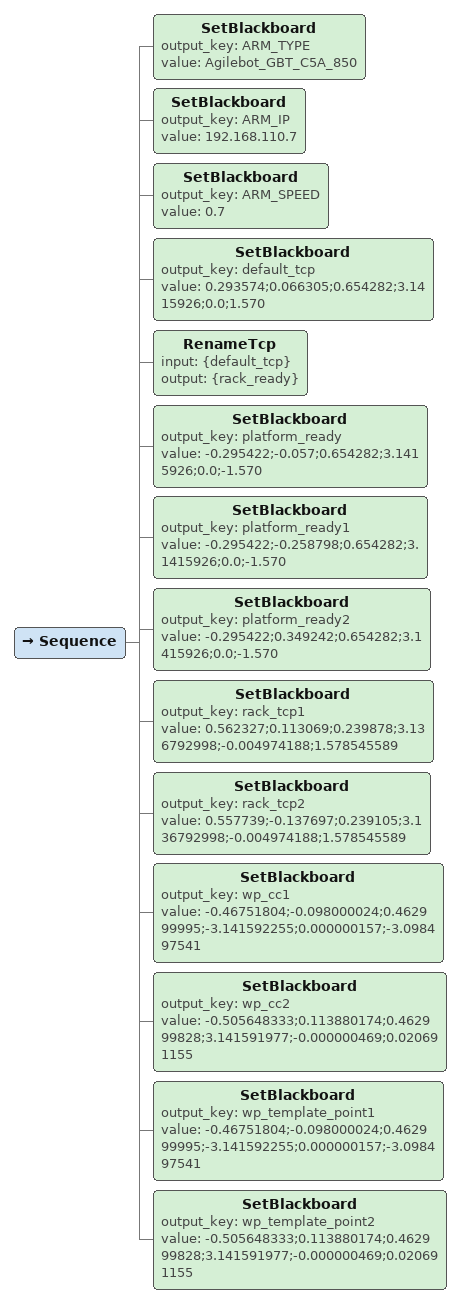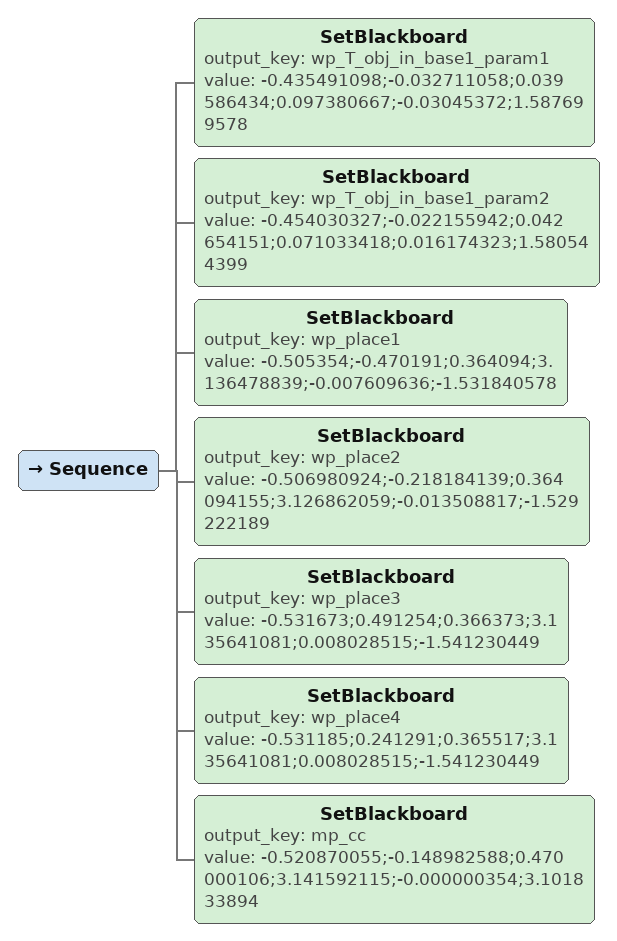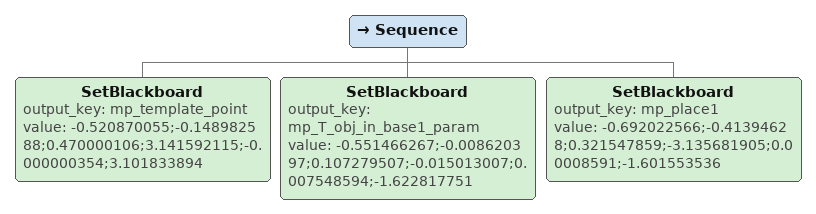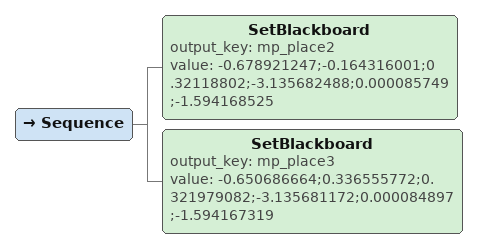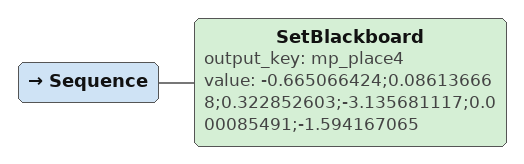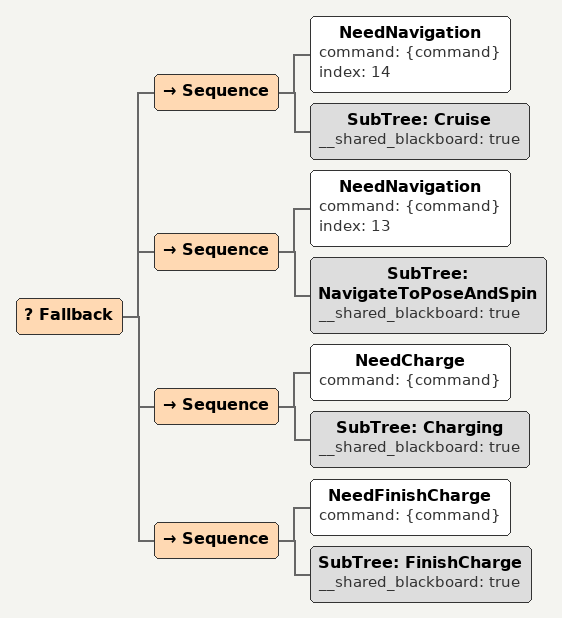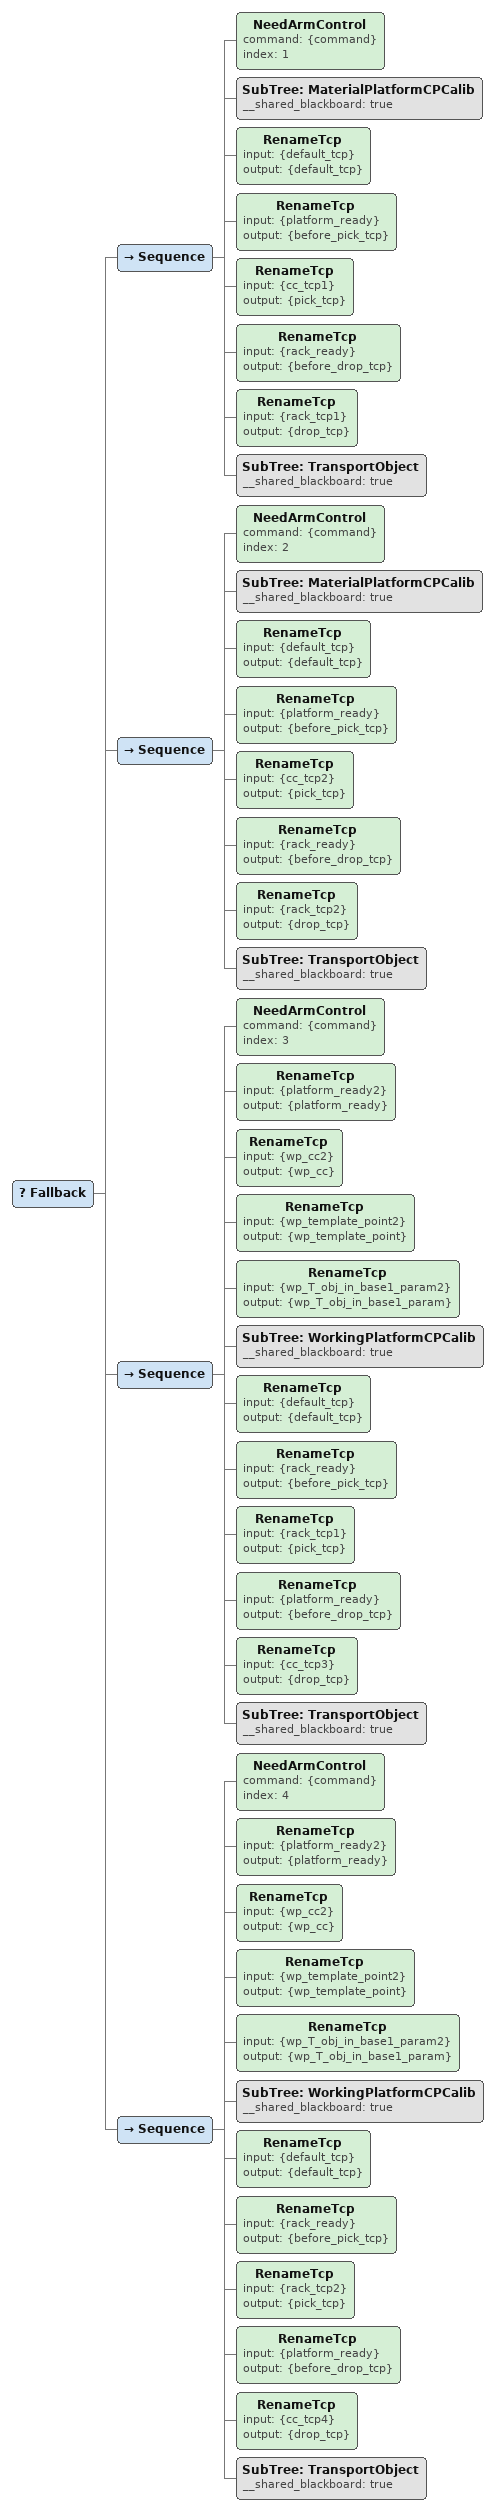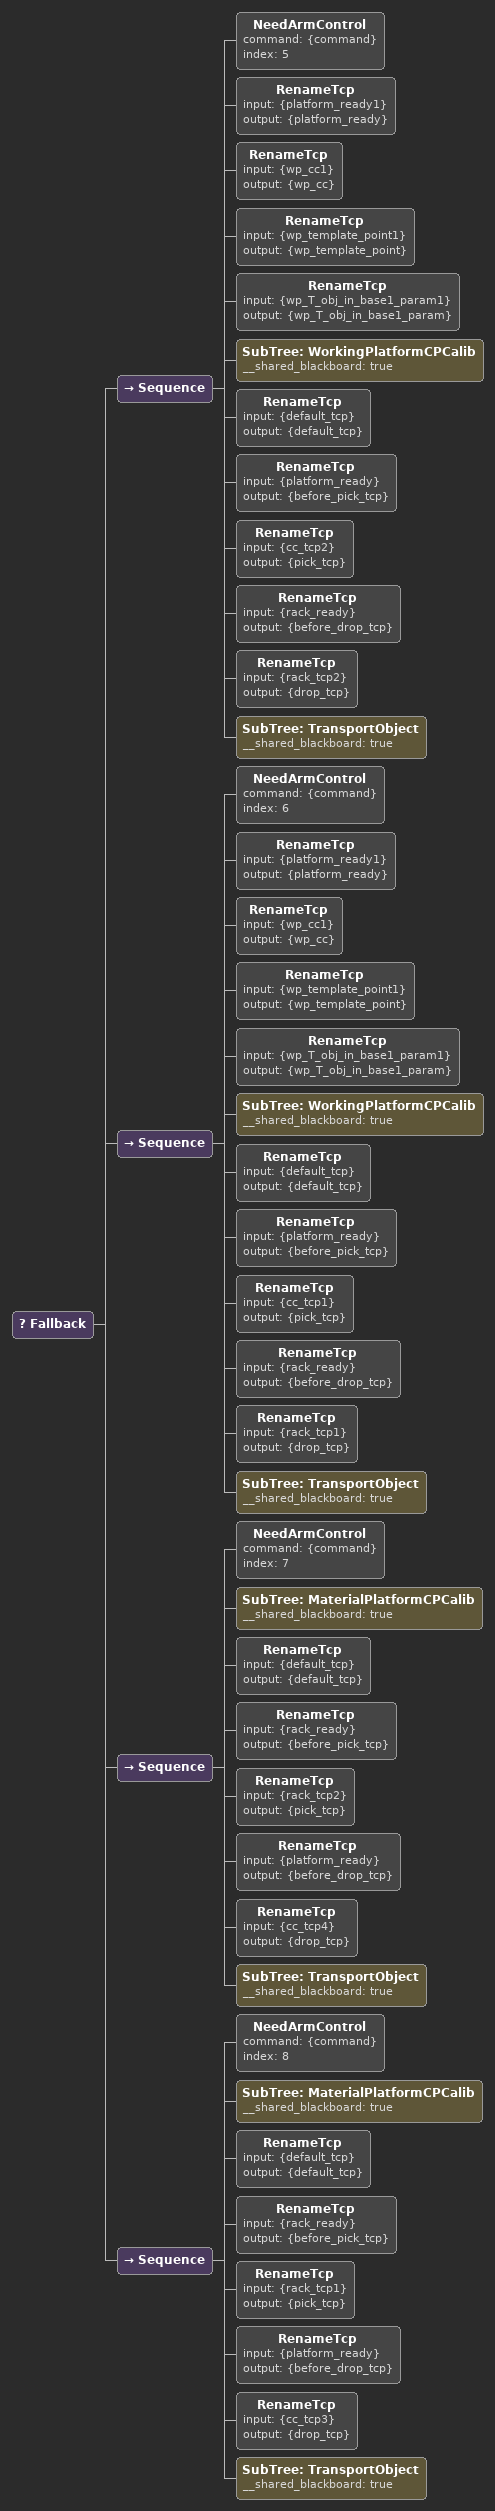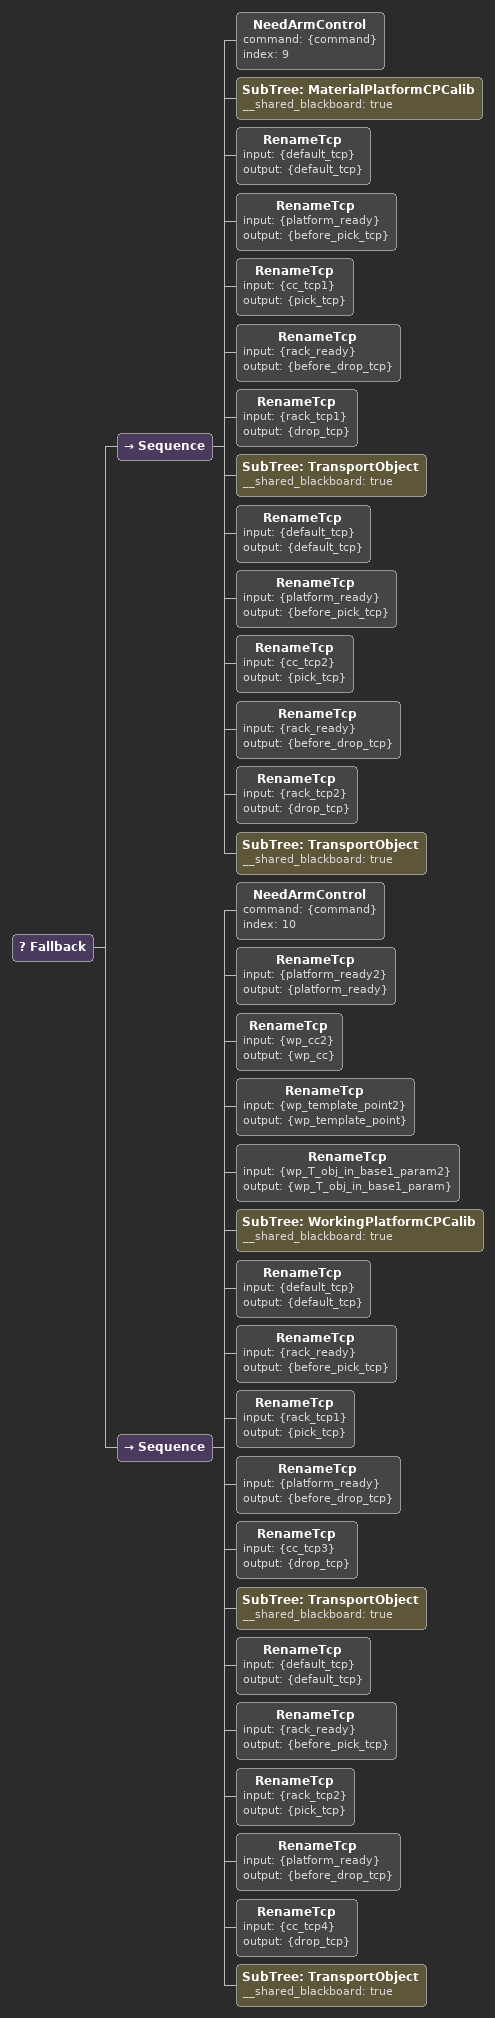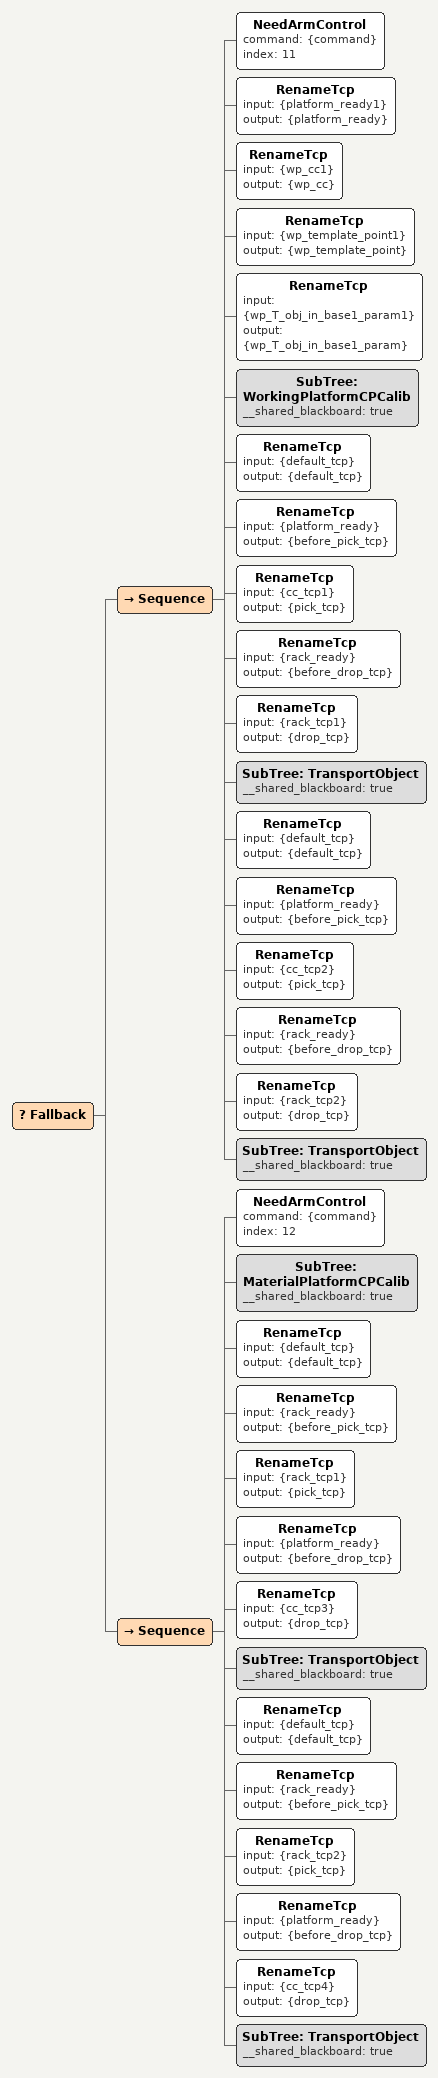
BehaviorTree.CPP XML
<Sequence>
    <!--            Arm setting -->
    <SetBlackboard output_key="ARM_TYPE" value="Agilebot_GBT_C5A_850"/>
    <SetBlackboard output_key="ARM_IP" value="192.168.110.7"/>
    <SetBlackboard output_key="ARM_SPEED" value="0.7"/>
    <SetBlackboard output_key="default_tcp" value="0.293574;0.066305;0.654282;3.1415926;0.0;1.570"/>

    <!--            Common -->
    <RenameTcp input="{default_tcp}" output="{rack_ready}"/>
    <SetBlackboard output_key="platform_ready" value="-0.295422;-0.057;0.654282;3.1415926;0.0;-1.570"/>
    <SetBlackboard output_key="platform_ready1" value="-0.295422;-0.258798;0.654282;3.1415926;0.0;-1.570"/>
    <SetBlackboard output_key="platform_ready2" value="-0.295422;0.349242;0.654282;3.1415926;0.0;-1.570"/>
    <SetBlackboard output_key="rack_tcp1" value="0.562327;0.113069;0.239878;3.136792998;-0.004974188;1.578545589"/>
    <SetBlackboard output_key="rack_tcp2" value="0.557739;-0.137697;0.239105;3.136792998;-0.004974188;1.578545589"/>

    <!--            Working Platform -->
    <SetBlackboard output_key="wp_cc1" value="-0.46751804;-0.098000024;0.462999995;-3.141592255;0.000000157;-3.098497541"/>
    <SetBlackboard output_key="wp_cc2" value="-0.505648333;0.113880174;0.462999828;3.141591977;-0.000000469;0.020691155"/>
    <SetBlackboard output_key="wp_template_point1" value="-0.46751804;-0.098000024;0.462999995;-3.141592255;0.000000157;-3.098497541"/>
    <SetBlackboard output_key="wp_template_point2" value="-0.505648333;0.113880174;0.462999828;3.141591977;-0.000000469;0.020691155"/>
</Sequence>

<Sequence>
    <SetBlackboard output_key="wp_T_obj_in_base1_param1" value="-0.435491098;-0.032711058;0.039586434;0.097380667;-0.03045372;1.587699578"/>
    <SetBlackboard output_key="wp_T_obj_in_base1_param2" value="-0.454030327;-0.022155942;0.042654151;0.071033418;0.016174323;1.580544399"/>
    <SetBlackboard output_key="wp_place1" value="-0.505354;-0.470191;0.364094;3.136478839;-0.007609636;-1.531840578"/>
    <SetBlackboard output_key="wp_place2" value="-0.506980924;-0.218184139;0.364094155;3.126862059;-0.013508817;-1.529222189"/>
    <SetBlackboard output_key="wp_place3" value="-0.531673;0.491254;0.366373;3.135641081;0.008028515;-1.541230449"/>
    <SetBlackboard output_key="wp_place4" value="-0.531185;0.241291;0.365517;3.135641081;0.008028515;-1.541230449"/>

    <!--            Material Platform -->
    <SetBlackboard output_key="mp_cc" value="-0.520870055;-0.148982588;0.470000106;3.141592115;-0.000000354;3.101833894"/>
</Sequence>

<Sequence>
    <SetBlackboard output_key="mp_template_point" value="-0.520870055;-0.148982588;0.470000106;3.141592115;-0.000000354;3.101833894"/>
    <SetBlackboard output_key="mp_T_obj_in_base1_param" value="-0.551466267;-0.008620397;0.107279507;-0.015013007;0.007548594;-1.622817751"/>
    <SetBlackboard output_key="mp_place1" value="-0.692022566;-0.41394628;0.321547859;-3.135681905;0.00008591;-1.601553536"/>
</Sequence>

<Sequence>
    <SetBlackboard output_key="mp_place2" value="-0.678921247;-0.164316001;0.32118802;-3.135682488;0.000085749;-1.594168525"/>
    <SetBlackboard output_key="mp_place3" value="-0.650686664;0.336555772;0.321979082;-3.135681172;0.000084897;-1.594167319"/>
</Sequence>

<Sequence>
    <SetBlackboard output_key="mp_place4" value="-0.665066424;0.086136668;0.322852603;-3.135681117;0.000085491;-1.594167065"/>
</Sequence>

<Fallback>
    <!-- Cruise behavior tree -->
    <Sequence>
        <NeedNavigation command="{command}" index="14"/>
        <SubTree ID="Cruise" __shared_blackboard="true"/>
    </Sequence>

    <!-- Arriving at the homework site behavior tree -->
    <Sequence>
        <NeedNavigation command="{command}" index="13"/>
        <SubTree ID="NavigateToPoseAndSpin" __shared_blackboard="true"/>
    </Sequence>

    <Sequence>
        <NeedCharge command="{command}"/>
        <SubTree ID="Charging" __shared_blackboard="true"/>
    </Sequence>

    <Sequence>
        <NeedFinishCharge command="{command}"/>
        <SubTree ID="FinishCharge" __shared_blackboard="true"/>
    </Sequence>
</Fallback>

<Fallback>
    <Sequence>
        <!--            Calibration for material platform -->
        <NeedArmControl command="{command}" index="1"/>
        <SubTree ID="MaterialPlatformCPCalib" __shared_blackboard="true"/>
        <!--             MP1_to_Rack1 -->
        <RenameTcp input="{default_tcp}" output="{default_tcp}"/>
        <RenameTcp input="{platform_ready}" output="{before_pick_tcp}"/>
        <RenameTcp input="{cc_tcp1}" output="{pick_tcp}"/>
        <RenameTcp input="{rack_ready}" output="{before_drop_tcp}"/>
        <RenameTcp input="{rack_tcp1}" output="{drop_tcp}"/>
        <SubTree ID="TransportObject" __shared_blackboard="true"/>
    </Sequence>

    <Sequence>
        <!--            Calibration for material platform -->
        <NeedArmControl command="{command}" index="2"/>
        <SubTree ID="MaterialPlatformCPCalib" __shared_blackboard="true"/>
        <!--             MP2_to_Rack2 -->
        <RenameTcp input="{default_tcp}" output="{default_tcp}"/>
        <RenameTcp input="{platform_ready}" output="{before_pick_tcp}"/>
        <RenameTcp input="{cc_tcp2}" output="{pick_tcp}"/>
        <RenameTcp input="{rack_ready}" output="{before_drop_tcp}"/>
        <RenameTcp input="{rack_tcp2}" output="{drop_tcp}"/>
        <SubTree ID="TransportObject" __shared_blackboard="true"/>
    </Sequence>

    <Sequence>
        <!--            Calibration for working platform -->
        <NeedArmControl command="{command}" index="3"/>
        <RenameTcp input="{platform_ready2}" output="{platform_ready}"/>
        <RenameTcp input="{wp_cc2}" output="{wp_cc}"/>
        <RenameTcp input="{wp_template_point2}" output="{wp_template_point}"/>
        <RenameTcp input="{wp_T_obj_in_base1_param2}" output="{wp_T_obj_in_base1_param}"/>
        <SubTree ID="WorkingPlatformCPCalib" __shared_blackboard="true"/>
        <!--             Rack1_to_WP3 -->
        <RenameTcp input="{default_tcp}" output="{default_tcp}"/>
        <RenameTcp input="{rack_ready}" output="{before_pick_tcp}"/>
        <RenameTcp input="{rack_tcp1}" output="{pick_tcp}"/>
        <RenameTcp input="{platform_ready}" output="{before_drop_tcp}"/>
        <RenameTcp input="{cc_tcp3}" output="{drop_tcp}"/>
        <SubTree ID="TransportObject" __shared_blackboard="true"/>
    </Sequence>

    <Sequence>
        <!--            Calibration for material platform -->
        <NeedArmControl command="{command}" index="4"/>
        <RenameTcp input="{platform_ready2}" output="{platform_ready}"/>
        <RenameTcp input="{wp_cc2}" output="{wp_cc}"/>
        <RenameTcp input="{wp_template_point2}" output="{wp_template_point}"/>
        <RenameTcp input="{wp_T_obj_in_base1_param2}" output="{wp_T_obj_in_base1_param}"/>
        <SubTree ID="WorkingPlatformCPCalib" __shared_blackboard="true"/>
        <!--             Rack2_to_WP4 -->
        <RenameTcp input="{default_tcp}" output="{default_tcp}"/>
        <RenameTcp input="{rack_ready}" output="{before_pick_tcp}"/>
        <RenameTcp input="{rack_tcp2}" output="{pick_tcp}"/>
        <RenameTcp input="{platform_ready}" output="{before_drop_tcp}"/>
        <RenameTcp input="{cc_tcp4}" output="{drop_tcp}"/>
        <SubTree ID="TransportObject" __shared_blackboard="true"/>
    </Sequence>
</Fallback>

<Fallback>
    <Sequence>
        <!--            Calibration for working platform -->
        <NeedArmControl command="{command}" index="5"/>
        <RenameTcp input="{platform_ready1}" output="{platform_ready}"/>
        <RenameTcp input="{wp_cc1}" output="{wp_cc}"/>
        <RenameTcp input="{wp_template_point1}" output="{wp_template_point}"/>
        <RenameTcp input="{wp_T_obj_in_base1_param1}" output="{wp_T_obj_in_base1_param}"/>
        <SubTree ID="WorkingPlatformCPCalib" __shared_blackboard="true"/>
        <!--             WP2_to_Rack2 -->
        <RenameTcp input="{default_tcp}" output="{default_tcp}"/>
        <RenameTcp input="{platform_ready}" output="{before_pick_tcp}"/>
        <RenameTcp input="{cc_tcp2}" output="{pick_tcp}"/>
        <RenameTcp input="{rack_ready}" output="{before_drop_tcp}"/>
        <RenameTcp input="{rack_tcp2}" output="{drop_tcp}"/>
        <SubTree ID="TransportObject" __shared_blackboard="true"/>
    </Sequence>

    <Sequence>
        <!--            Calibration for working platform -->
        <NeedArmControl command="{command}" index="6"/>
        <RenameTcp input="{platform_ready1}" output="{platform_ready}"/>
        <RenameTcp input="{wp_cc1}" output="{wp_cc}"/>
        <RenameTcp input="{wp_template_point1}" output="{wp_template_point}"/>
        <RenameTcp input="{wp_T_obj_in_base1_param1}" output="{wp_T_obj_in_base1_param}"/>
        <SubTree ID="WorkingPlatformCPCalib" __shared_blackboard="true"/>
        <!--             WP1_to_Rack1 -->
        <RenameTcp input="{default_tcp}" output="{default_tcp}"/>
        <RenameTcp input="{platform_ready}" output="{before_pick_tcp}"/>
        <RenameTcp input="{cc_tcp1}" output="{pick_tcp}"/>
        <RenameTcp input="{rack_ready}" output="{before_drop_tcp}"/>
        <RenameTcp input="{rack_tcp1}" output="{drop_tcp}"/>
        <SubTree ID="TransportObject" __shared_blackboard="true"/>
    </Sequence>

    <Sequence>
        <!--            Calibration for material platform -->
        <NeedArmControl command="{command}" index="7"/>
        <SubTree ID="MaterialPlatformCPCalib" __shared_blackboard="true"/>
        <!--             Rack2_to_MP4 -->
        <RenameTcp input="{default_tcp}" output="{default_tcp}"/>
        <RenameTcp input="{rack_ready}" output="{before_pick_tcp}"/>
        <RenameTcp input="{rack_tcp2}" output="{pick_tcp}"/>
        <RenameTcp input="{platform_ready}" output="{before_drop_tcp}"/>
        <RenameTcp input="{cc_tcp4}" output="{drop_tcp}"/>
        <SubTree ID="TransportObject" __shared_blackboard="true"/>
    </Sequence>

    <Sequence>
        <!--            Calibration for material platform -->
        <NeedArmControl command="{command}" index="8"/>
        <SubTree ID="MaterialPlatformCPCalib" __shared_blackboard="true"/>
        <!--             Rack1_to_MP3 -->
        <RenameTcp input="{default_tcp}" output="{default_tcp}"/>
        <RenameTcp input="{rack_ready}" output="{before_pick_tcp}"/>
        <RenameTcp input="{rack_tcp1}" output="{pick_tcp}"/>
        <RenameTcp input="{platform_ready}" output="{before_drop_tcp}"/>
        <RenameTcp input="{cc_tcp3}" output="{drop_tcp}"/>
        <SubTree ID="TransportObject" __shared_blackboard="true"/>
    </Sequence>
</Fallback>

<Fallback>
    <Sequence>
        <!--            Calibration for material platform -->
        <NeedArmControl command="{command}" index="9"/>
        <SubTree ID="MaterialPlatformCPCalib" __shared_blackboard="true"/>
        <!--             MP1_to_Rack1 -->
        <RenameTcp input="{default_tcp}" output="{default_tcp}"/>
        <RenameTcp input="{platform_ready}" output="{before_pick_tcp}"/>
        <RenameTcp input="{cc_tcp1}" output="{pick_tcp}"/>
        <RenameTcp input="{rack_ready}" output="{before_drop_tcp}"/>
        <RenameTcp input="{rack_tcp1}" output="{drop_tcp}"/>
        <SubTree ID="TransportObject" __shared_blackboard="true"/>
        <!--             MP2_to_Rack2 -->
        <RenameTcp input="{default_tcp}" output="{default_tcp}"/>
        <RenameTcp input="{platform_ready}" output="{before_pick_tcp}"/>
        <RenameTcp input="{cc_tcp2}" output="{pick_tcp}"/>
        <RenameTcp input="{rack_ready}" output="{before_drop_tcp}"/>
        <RenameTcp input="{rack_tcp2}" output="{drop_tcp}"/>
        <SubTree ID="TransportObject" __shared_blackboard="true"/>
    </Sequence>

    <Sequence>
        <!--            Calibration for working platform -->
        <NeedArmControl command="{command}" index="10"/>
        <RenameTcp input="{platform_ready2}" output="{platform_ready}"/>
        <RenameTcp input="{wp_cc2}" output="{wp_cc}"/>
        <RenameTcp input="{wp_template_point2}" output="{wp_template_point}"/>
        <RenameTcp input="{wp_T_obj_in_base1_param2}" output="{wp_T_obj_in_base1_param}"/>
        <SubTree ID="WorkingPlatformCPCalib" __shared_blackboard="true"/>
        <!--             Rack1_to_WP3 -->
        <RenameTcp input="{default_tcp}" output="{default_tcp}"/>
        <RenameTcp input="{rack_ready}" output="{before_pick_tcp}"/>
        <RenameTcp input="{rack_tcp1}" output="{pick_tcp}"/>
        <RenameTcp input="{platform_ready}" output="{before_drop_tcp}"/>
        <RenameTcp input="{cc_tcp3}" output="{drop_tcp}"/>
        <SubTree ID="TransportObject" __shared_blackboard="true"/>
        <!--             Rack2_to_WP4 -->
        <RenameTcp input="{default_tcp}" output="{default_tcp}"/>
        <RenameTcp input="{rack_ready}" output="{before_pick_tcp}"/>
        <RenameTcp input="{rack_tcp2}" output="{pick_tcp}"/>
        <RenameTcp input="{platform_ready}" output="{before_drop_tcp}"/>
        <RenameTcp input="{cc_tcp4}" output="{drop_tcp}"/>
        <SubTree ID="TransportObject" __shared_blackboard="true"/>
    </Sequence>
</Fallback>

<Fallback>
    <Sequence>
        <!--            Calibration for working platform -->
        <NeedArmControl command="{command}" index="11"/>
        <RenameTcp input="{platform_ready1}" output="{platform_ready}"/>
        <RenameTcp input="{wp_cc1}" output="{wp_cc}"/>
        <RenameTcp input="{wp_template_point1}" output="{wp_template_point}"/>
        <RenameTcp input="{wp_T_obj_in_base1_param1}" output="{wp_T_obj_in_base1_param}"/>
        <SubTree ID="WorkingPlatformCPCalib" __shared_blackboard="true"/>
        <!--             WP1_to_Rack1 -->
        <RenameTcp input="{default_tcp}" output="{default_tcp}"/>
        <RenameTcp input="{platform_ready}" output="{before_pick_tcp}"/>
        <RenameTcp input="{cc_tcp1}" output="{pick_tcp}"/>
        <RenameTcp input="{rack_ready}" output="{before_drop_tcp}"/>
        <RenameTcp input="{rack_tcp1}" output="{drop_tcp}"/>
        <SubTree ID="TransportObject" __shared_blackboard="true"/>
        <!--             WP2_to_Rack2 -->
        <RenameTcp input="{default_tcp}" output="{default_tcp}"/>
        <RenameTcp input="{platform_ready}" output="{before_pick_tcp}"/>
        <RenameTcp input="{cc_tcp2}" output="{pick_tcp}"/>
        <RenameTcp input="{rack_ready}" output="{before_drop_tcp}"/>
        <RenameTcp input="{rack_tcp2}" output="{drop_tcp}"/>
        <SubTree ID="TransportObject" __shared_blackboard="true"/>
    </Sequence>

    <Sequence>
        <!--            Calibration for material platform -->
        <NeedArmControl command="{command}" index="12"/>
        <SubTree ID="MaterialPlatformCPCalib" __shared_blackboard="true"/>
        <!--             Rack1_to_MP3 -->
        <RenameTcp input="{default_tcp}" output="{default_tcp}"/>
        <RenameTcp input="{rack_ready}" output="{before_pick_tcp}"/>
        <RenameTcp input="{rack_tcp1}" output="{pick_tcp}"/>
        <RenameTcp input="{platform_ready}" output="{before_drop_tcp}"/>
        <RenameTcp input="{cc_tcp3}" output="{drop_tcp}"/>
        <SubTree ID="TransportObject" __shared_blackboard="true"/>
        <!--             Rack2_to_MP4 -->
        <RenameTcp input="{default_tcp}" output="{default_tcp}"/>
        <RenameTcp input="{rack_ready}" output="{before_pick_tcp}"/>
        <RenameTcp input="{rack_tcp2}" output="{pick_tcp}"/>
        <RenameTcp input="{platform_ready}" output="{before_drop_tcp}"/>
        <RenameTcp input="{cc_tcp4}" output="{drop_tcp}"/>
        <SubTree ID="TransportObject" __shared_blackboard="true"/>
    </Sequence>
</Fallback>
